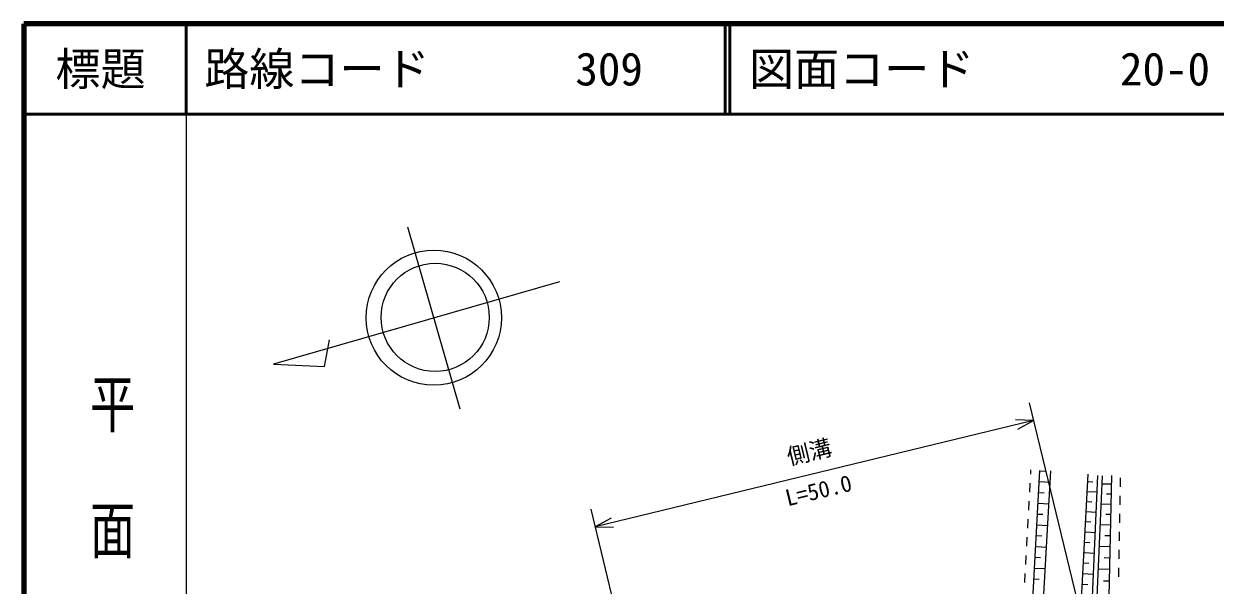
# Model space of a CAD drawing. Units: millimetres, scale not verified. Extents: x 40000 to 680000, y 20000 to 380000.
# Drawn here: x 40000 to 172068, y 317776 to 380000 of the extents above; entities that cross this region are included whole.
import ezdxf
from ezdxf.enums import TextEntityAlignment as Align

# ---------------------------------------------------------------- set-up
doc = ezdxf.new("R2010")
doc.units = ezdxf.units.MM
doc.header["$LTSCALE"] = 1000
for name, color, linetype, lineweight in [('S-BGD', 7, 'Continuous', 25), ('S-BMK-SRVR', 3, 'Continuous', 25), ('S-STR-HTXT', 7, 'Continuous', 13), ('S-TTL', 2, 'Continuous', 140), ('S-TTL-BAND', 7, 'Continuous', 25), ('S-TTL-LINE', 7, 'Continuous', 50)]:
    doc.layers.add(name, color=color, linetype=linetype, lineweight=lineweight)
doc.layers.add('S-TTL-TXT', color=7, linetype='Continuous')
doc.styles.add('@ＭＳ ゴシック', font='')
doc.styles.add('ＭＳ ゴシック', font='')
doc.styles.get('@ＭＳ ゴシック').set_extended_font_data('@MS Gothic')
doc.styles.get('ＭＳ ゴシック').set_extended_font_data('MS Gothic')

msp = doc.modelspace()

# ---------------------------------------------------------------- linework, layer by layer
at = {"layer": 'S-BGD'}
for p, q in [((151039, 301656), (152645, 330502)), ((151619, 330069), (151646, 330558)), ((152176, 300499), (153843, 330435)), ((152642, 330457), (153241, 330424)), ((151508, 328072), (151564, 329070)), ((152576, 329259), (153774, 329192)), ((156675, 305042), (157994, 330075)), ((157951, 329258), (158499, 329229)), ((158012, 306273), (159071, 329933)), ((158518, 306383), (159570, 329911)), ((160592, 328958), (159529, 328982)), ((160096, 306918), (160614, 329939)), ((161546, 329686), (161528, 328686)), ((152509, 328061), (153108, 328027)), ((157893, 328162), (158989, 328104)), ((160567, 327846), (160011, 327858)), ((161510, 327687), (161493, 326687)), ((151397, 326075), (151452, 327073)), ((152442, 326863), (153640, 326796)), ((157835, 327057), (158391, 327027)), ((160542, 326733), (159429, 326758)), ((151286, 324078), (151341, 325077)), ((152375, 325664), (152975, 325631)), ((157776, 325943), (158890, 325884)), ((160516, 325596), (159934, 325609)), ((161475, 325687), (161457, 324687)), ((152309, 324466), (153507, 324400)), ((157657, 323689), (158789, 323629)), ((157717, 324820), (158283, 324790)), ((160490, 324432), (159326, 324458)), ((161440, 323687), (161422, 322687)), ((151174, 322081), (151230, 323080)), ((152242, 323268), (152841, 323235)), ((157597, 322548), (158172, 322518)), ((160463, 323242), (159855, 323256)), ((151063, 320084), (151119, 321083)), ((152175, 322070), (153373, 322003)), ((157537, 321398), (158686, 321338)), ((160436, 322025), (159219, 322052)), ((161404, 321688), (161387, 320688)), ((152042, 319674), (153240, 319607)), ((152109, 320872), (152708, 320838)), ((157476, 320240), (158060, 320209)), ((160408, 320780), (159771, 320795)), ((161369, 319688), (161352, 318688)), ((150952, 318087), (151008, 319086)), ((151975, 318476), (152574, 318442)), ((157414, 319072), (158582, 319010)), ((160379, 319507), (159106, 319536)), ((157352, 317894), (157945, 317863)), ((160350, 318205), (159684, 318220))]:
    msp.add_line(p, q, dxfattribs=at)
at = {"layer": 'S-BMK-SRVR'}
for p, q in [((88356, 337303), (82565, 357469)), ((99385, 351385), (67667, 342275)), ((73323, 342023), (73876, 344969)), ((67667, 342275), (73323, 342023))]:
    msp.add_line(p, q, dxfattribs=at)
for centre, radius in [((85449, 347426), 7493), ((85603, 347461), 5995)]:
    msp.add_circle(centre, radius, dxfattribs=at)
at = {"layer": 'S-STR-HTXT'}
for p, q in [((159960, 303000), (151471, 337985)), ((151943, 336041), (103353, 324250)), ((151943, 336041), (149943, 336088)), ((150187, 335082), (151943, 336041)), ((112078, 288294), (102881, 326194)), ((105108, 325209), (103353, 324250)), ((103353, 324250), (105352, 324203))]:
    msp.add_line(p, q, dxfattribs=at)
at = {"layer": 'S-TTL'}
for p, q in [((40000, 380000), (40000, 20000)), ((680000, 380000), (40000, 380000))]:
    msp.add_line(p, q, dxfattribs=at)
at = {"layer": 'S-TTL-BAND'}
msp.add_line((58000, 370000), (58000, 20000), dxfattribs=at)
at = {"layer": 'S-TTL-LINE'}
for p, q in [((58000, 380000), (58000, 370000)), ((117750, 380000), (117750, 370000)), ((118250, 380000), (118250, 370000)), ((40000, 370000), (680000, 370000))]:
    msp.add_line(p, q, dxfattribs=at)

# ---------------------------------------------------------------- texts
at = {"layer": 'S-STR-HTXT', "style": 'ＭＳ ゴシック'}
msp.add_text('側溝', height=1833, rotation=13.64, dxfattribs=at).set_placement((127412, 331117), align=Align.BOTTOM_CENTER)
at = {"layer": 'S-STR-HTXT', "style": '@ＭＳ ゴシック'}
msp.add_text('L=50.0', height=1833, rotation=13.64, dxfattribs=at).set_placement((127884, 329174), align=Align.TOP_CENTER)
at = {"layer": 'S-TTL-BAND', "style": '@ＭＳ ゴシック', "width": 1.4}
msp.add_text('平  面  図', height=3666, rotation=270, dxfattribs=at).set_placement((49777, 306475), align=Align.MIDDLE_RIGHT)
at = {"layer": 'S-TTL-TXT', "style": 'ＭＳ ゴシック'}
msp.add_text('標題', height=3666, dxfattribs=at).set_placement((48500, 375000), align=Align.MIDDLE_CENTER)
for s, p in [('路線コード', (60000, 375000)), ('309', (101142, 375000)), ('図面コード', (120380, 375000)), ('20-0', (161521, 375000))]:
    msp.add_text(s, height=3666, dxfattribs=at).set_placement(p, align=Align.MIDDLE_LEFT)

doc.saveas('drawing.dxf')
